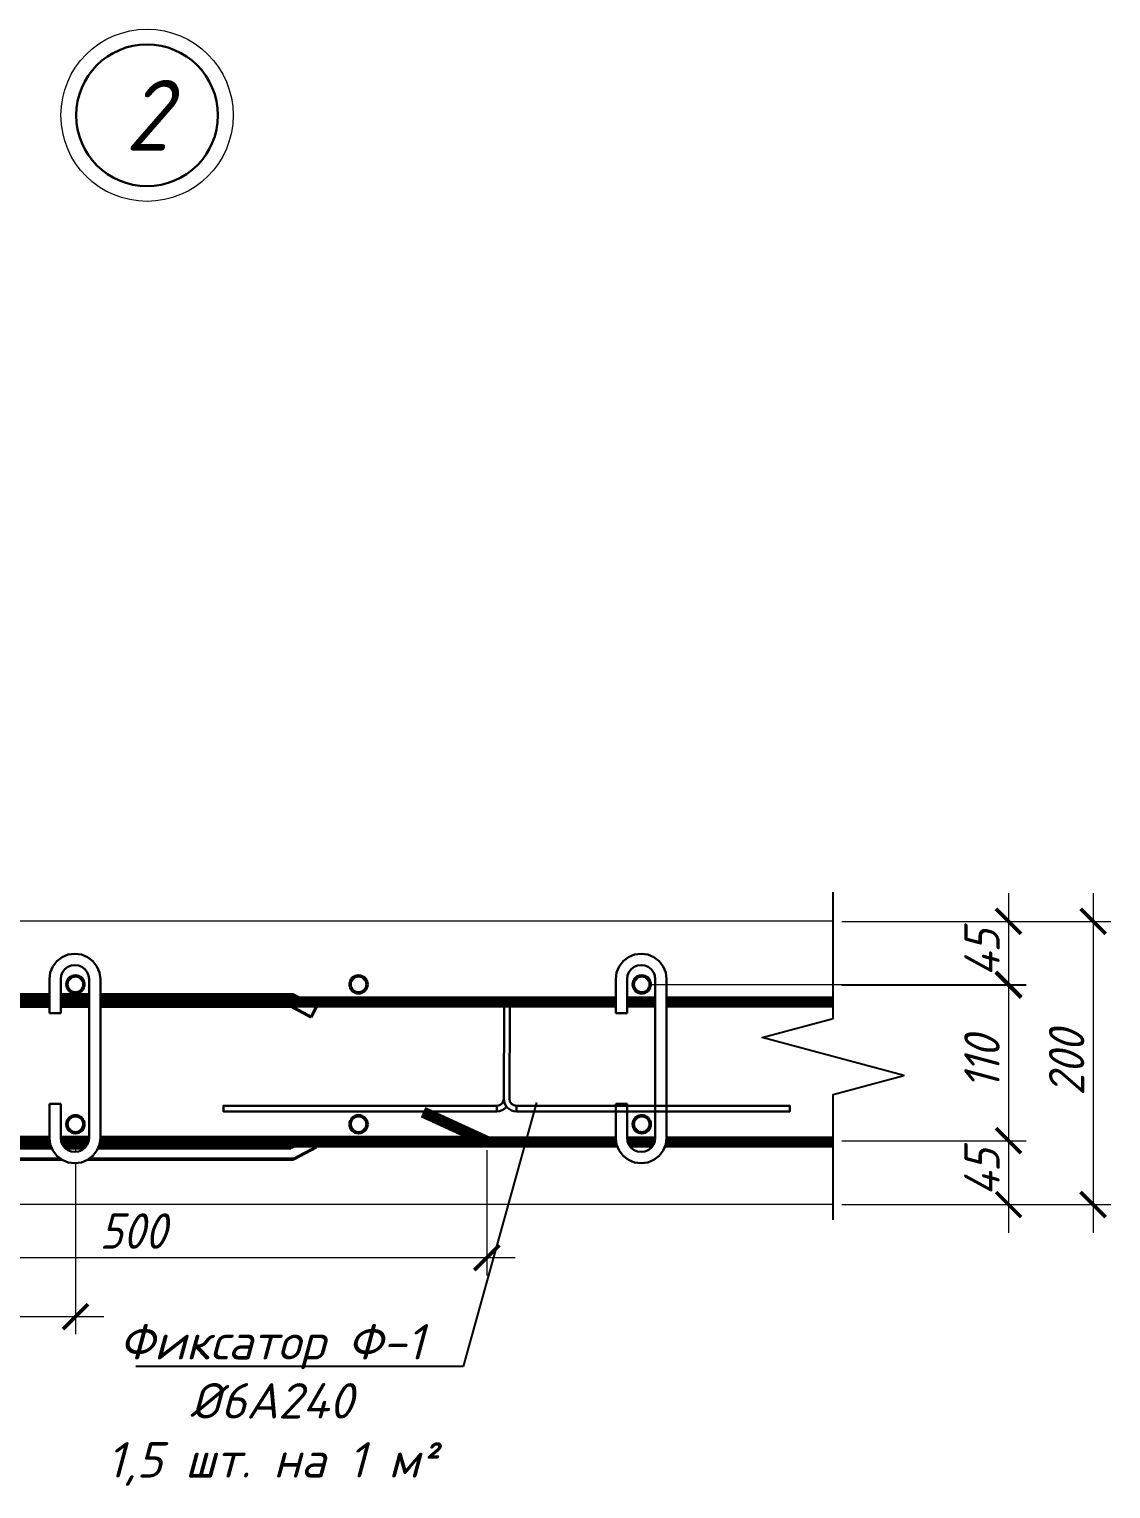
# Model space of a CAD drawing. Header units: millimetres. Extents: x 504091 to 2165846, y 135022 to 442887.
# Drawn here: x 1603101 to 1603865, y 240710 to 241740 of the extents above; entities that cross this region are included whole.
import ezdxf
from ezdxf import colors
from ezdxf.entities.mleader import LeaderData, LeaderLine
from ezdxf.math import Vec2, Vec3

# ---------------------------------------------------------------- set-up
doc = ezdxf.new("R2010")
doc.units = ezdxf.units.MM
doc.set_wipeout_variables(frame=1)
doc.layers.get('Defpoints').update_dxf_attribs({"color": 255})
for name, color, linetype in [('PS_Оси', 7, 'Continuous'), ('TEXT', 7, 'Continuous'), ('Текст', 7, 'Continuous')]:
    doc.layers.add(name, color=color, linetype=linetype)
for name, color, linetype, lineweight in [('Арматура 12', 26, 'Continuous', 50), ('Арматура 8', 174, 'Continuous', 30), ('Монолит тонкий', 204, 'Continuous', 9), ('размеры', 7, 'Continuous', 9)]:
    doc.layers.add(name, color=color, linetype=linetype, lineweight=lineweight)
doc.styles.add('GOST 2.304_new', font='isocpeur.ttf', dxfattribs={"width": 0.9, "oblique": 15})
doc.styles.add('М2', font='isocpeui.ttf', dxfattribs={"width": 0.6})
doc.dimstyles.new('SPDS 1_10', dxfattribs={"dimscale": 10, "dimtxt": 2.5, "dimasz": 1.77, "dimexe": 1.25, "dimexo": 0.625, "dimtad": 1, "dimdec": 0, "dimrnd": 0.001, "dimtxsty": 'GOST 2.304_new', "dimblk": 'ARCHTICK', "dimcen": 2.5, "dimdle": 2, "dimclrt": 256, "dimadec": 0, "dimazin": 2, "dimtfac": 0.75, "dimtdec": 0, "dimtmove": 1, "dimatfit": 3, "dimfxl": 0, "dimtolj": 1, "dimlwd": 9, "dimlwe": 9, "dimarcsym": 0})

# ---------------------------------------------------------------- blocks, each defined once
blk = doc.blocks.new('*U4432')
at = {"color": 5, "linetype": 'ByBlock', "lineweight": -2}
for points in [[(-58, 477.9), (-50, 475.9), (-42.4, 490.2), (-49.5, 493.9)], [(50, 475.9), (58, 477.9), (49.5, 493.9), (42.4, 490.2)]]:
    blk.add_wipeout(points, dxfattribs=at)
at = {"color": 0, "linetype": 'ByBlock', "lineweight": -2}
for p, q in [((-49.5, 493.9), (-42.4, 490.2)), ((49.5, 493.9), (42.4, 490.2))]:
    blk.add_line(p, q, dxfattribs=at)
at = {"color": 1, "linetype": 'ByBlock', "lineweight": -2}
blk.add_wipeout([(-58, 477.9), (-50, 475.9), (-50, 20), (-49.3, 14.8), (-47.3, 10), (-44.1, 5.9), (-40, 2.7), (-35.2, 0.7), (-30, 0), (30, 0), (35.2, 0.7), (40, 2.7), (44.1, 5.9), (47.3, 10), (49.3, 14.8), (50, 20), (50, 475.9), (58, 477.9), (58, 20), (57, 12.8), (54.2, 6), (49.8, 0.2), (44, -4.2), (37.2, -7), (30, -8), (-30, -8), (-37.2, -7), (-44, -4.2), (-49.8, 0.2), (-54.2, 6), (-57, 12.8), (-58, 20)], dxfattribs=at)
at = {"color": 0, "linetype": 'ByBlock', "lineweight": -2}
for p, q in [((-58, 477.9), (-49.5, 493.9)), ((-50, 475.9), (-42.4, 490.2)), ((50, 475.9), (42.4, 490.2)), ((58, 477.9), (49.5, 493.9)), ((-58, 20), (-58, 477.9)), ((-50, 20), (-50, 475.9)), ((50, 20), (50, 475.9)), ((58, 20), (58, 477.9)), ((-57, 12.8), (-58, 20)), ((-54.2, 6), (-57, 12.8)), ((-49.3, 14.8), (-50, 20)), ((-47.3, 10), (-49.3, 14.8)), ((47.3, 10), (49.3, 14.8)), ((49.3, 14.8), (50, 20)), ((54.2, 6), (57, 12.8)), ((57, 12.8), (58, 20)), ((-49.8, 0.2), (-54.2, 6)), ((-44, -4.2), (-49.8, 0.2)), ((-44.1, 5.9), (-47.3, 10)), ((-40, 2.7), (-44.1, 5.9)), ((-35.2, 0.7), (-40, 2.7)), ((-30, 0), (-35.2, 0.7)), ((-30, 0), (30, 0)), ((30, 0), (35.2, 0.7)), ((35.2, 0.7), (40, 2.7)), ((40, 2.7), (44.1, 5.9)), ((44, -4.2), (49.8, 0.2)), ((44.1, 5.9), (47.3, 10)), ((49.8, 0.2), (54.2, 6)), ((-37.2, -7), (-44, -4.2)), ((-30, -8), (-37.2, -7)), ((30, -8), (-30, -8)), ((30, -8), (37.2, -7)), ((37.2, -7), (44, -4.2))]:
    blk.add_line(p, q, dxfattribs=at)
blk = doc.blocks.new('_ArchTick')
at = {"color": 0, "linetype": 'ByBlock', "const_width": 0.15}
blk.add_lwpolyline([(-0.5, -0.5), (0.5, 0.5)], dxfattribs=at)
blk = doc.blocks.new('*D4578')
at = {"layer": 'Defpoints', "color": 0, "lineweight": 20, "ltscale": 50, "transparency": 16777216}
for p in [(1602923.7, 241039), (1603423.8, 240954.8), (1603423.8, 240872.8)]:
    blk.add_point(p, dxfattribs=at)
at = {"layer": 'размеры', "color": 0, "lineweight": 9, "ltscale": 50, "transparency": 16777216}
for p, q in [((1602923.7, 241032.7), (1602923.7, 240860.3)), ((1603423.8, 240948.6), (1603423.8, 240860.3)), ((1602903.7, 240872.8), (1603443.8, 240872.8))]:
    blk.add_line(p, q, dxfattribs=at)
at = {"layer": 'размеры', "color": 0, "lineweight": 9, "ltscale": 50, "transparency": 16777216, "xscale": 17.7, "yscale": 17.7, "zscale": 17.7, "rotation": 180}
blk.add_blockref('_ArchTick', (1602923.7, 240872.8), dxfattribs=at)
at = {"layer": 'размеры', "color": 0, "lineweight": 9, "ltscale": 50, "transparency": 16777216, "xscale": 17.7, "yscale": 17.7, "zscale": 17.7}
blk.add_blockref('_ArchTick', (1603423.8, 240872.8), dxfattribs=at)
at = {"layer": 'размеры', "ltscale": 50, "transparency": 16777216, "insert": (1603173.8, 240891.6), "char_height": 25, "attachment_point": 5, "style": 'GOST 2.304_new'}
blk.add_mtext('\\A1;500', dxfattribs=at)
blk = doc.blocks.new('*U4431')
blk.add_wipeout([(34, 10), (34, 18), (10, 18), (5.3, 17.4), (1, 15.6), (-2.7, 12.7), (-5.6, 9), (-7.4, 4.7), (-8, 0), (-7.4, -4.7), (-5.6, -9), (-2.7, -12.7), (1, -15.6), (5.3, -17.4), (10, -18), (121.9, -18), (126.6, -17.4), (130.9, -15.6), (134.7, -12.7), (137.5, -9), (139.3, -4.7), (139.9, 0), (139.3, 4.7), (137.5, 9), (134.7, 12.7), (130.9, 15.6), (126.6, 17.4), (121.9, 18), (97.9, 18), (97.9, 10), (121.9, 10), (124.5, 9.7), (126.9, 8.7), (129, 7.1), (130.6, 5), (131.6, 2.6), (131.9, 0), (131.6, -2.6), (130.6, -5), (129, -7.1), (126.9, -8.7), (124.5, -9.7), (121.9, -10), (10, -10), (7.4, -9.7), (5, -8.7), (2.9, -7.1), (1.3, -5), (0.3, -2.6), (0, 0), (0.3, 2.6), (1.3, 5), (2.9, 7.1), (5, 8.7), (7.4, 9.7), (10, 10)])
for p, q in [((-5.6, 9), (-2.7, 12.7)), ((-2.7, 12.7), (1, 15.6)), ((1, 15.6), (5.3, 17.4)), ((5.3, 17.4), (10, 18)), ((34, 18), (10, 18)), ((34, 10), (34, 18)), ((97.9, 18), (121.9, 18)), ((97.9, 10), (97.9, 18)), ((126.6, 17.4), (121.9, 18)), ((130.9, 15.6), (126.6, 17.4)), ((134.7, 12.7), (130.9, 15.6)), ((137.5, 9), (134.7, 12.7)), ((-8, 0), (-7.4, 4.7)), ((-7.4, 4.7), (-5.6, 9)), ((10, 10), (34, 10)), ((121.9, 10), (97.9, 10)), ((139.3, 4.7), (137.5, 9)), ((139.9, 0), (139.3, 4.7)), ((-7.4, -4.7), (-8, 0)), ((-5.6, -9), (-7.4, -4.7)), ((-2.7, -12.7), (-5.6, -9)), ((134.7, -12.7), (137.5, -9)), ((137.5, -9), (139.3, -4.7)), ((139.3, -4.7), (139.9, 0)), ((1, -15.6), (-2.7, -12.7)), ((5.3, -17.4), (1, -15.6)), ((10, -18), (5.3, -17.4)), ((10, -18), (121.9, -18)), ((121.9, -18), (126.6, -17.4)), ((126.6, -17.4), (130.9, -15.6)), ((130.9, -15.6), (134.7, -12.7))]:
    blk.add_line(p, q)
at = {"color": 0, "linetype": 'ByBlock', "lineweight": -2}
for p, q in [((0, 0), (0.3, 2.6)), ((0.3, 2.6), (1.3, 5)), ((1.3, 5), (2.9, 7.1)), ((2.9, 7.1), (5, 8.7)), ((5, 8.7), (7.4, 9.7)), ((7.4, 9.7), (10, 10)), ((124.5, 9.7), (121.9, 10)), ((126.9, 8.7), (124.5, 9.7)), ((129, 7.1), (126.9, 8.7)), ((130.6, 5), (129, 7.1)), ((131.6, 2.6), (130.6, 5)), ((131.9, 0), (131.6, 2.6)), ((0.3, -2.6), (0, 0)), ((1.3, -5), (0.3, -2.6)), ((2.9, -7.1), (1.3, -5)), ((5, -8.7), (2.9, -7.1)), ((7.4, -9.7), (5, -8.7)), ((10, -10), (7.4, -9.7)), ((10, -10), (121.9, -10)), ((121.9, -10), (124.5, -9.7)), ((124.5, -9.7), (126.9, -8.7)), ((126.9, -8.7), (129, -7.1)), ((129, -7.1), (130.6, -5)), ((130.6, -5), (131.6, -2.6)), ((131.6, -2.6), (131.9, 0))]:
    blk.add_line(p, q, dxfattribs=at)
blk = doc.blocks.new('*D4570')
at = {"layer": 'Defpoints', "color": 0, "lineweight": 20, "ltscale": 50, "transparency": 16777216}
for p in [(1602933.2, 240955.3), (1603133.2, 240955.3), (1603133.2, 240831.2)]:
    blk.add_point(p, dxfattribs=at)
at = {"layer": 'размеры', "color": 0, "lineweight": 9, "ltscale": 50, "transparency": 16777216}
for p, q in [((1602933.2, 240949.1), (1602933.2, 240818.7)), ((1603133.2, 240949.1), (1603133.2, 240818.7)), ((1602913.2, 240831.2), (1603153.2, 240831.2))]:
    blk.add_line(p, q, dxfattribs=at)
at = {"layer": 'размеры', "color": 0, "lineweight": 9, "ltscale": 50, "transparency": 16777216, "xscale": 17.7, "yscale": 17.7, "zscale": 17.7, "rotation": 180}
blk.add_blockref('_ArchTick', (1602933.2, 240831.2), dxfattribs=at)
at = {"layer": 'размеры', "color": 0, "lineweight": 9, "ltscale": 50, "transparency": 16777216, "xscale": 17.7, "yscale": 17.7, "zscale": 17.7}
blk.add_blockref('_ArchTick', (1603133.2, 240831.2), dxfattribs=at)
at = {"layer": 'размеры', "ltscale": 50, "transparency": 16777216, "insert": (1603033.2, 240850), "char_height": 25, "attachment_point": 5, "style": 'GOST 2.304_new'}
blk.add_mtext('\\A1;200', dxfattribs=at)
blk = doc.blocks.new('*D4571')
at = {"layer": 'Defpoints', "color": 0, "lineweight": 20, "ltscale": 50, "transparency": 16777216}
for p in [(1603668.3, 241110.3), (1603668.3, 240910.3), (1603852, 240910.3)]:
    blk.add_point(p, dxfattribs=at)
at = {"layer": 'размеры', "color": 0, "lineweight": 9, "ltscale": 50, "transparency": 16777216}
for p, q in [((1603852, 241130.3), (1603852, 240890.3)), ((1603674.6, 241110.3), (1603864.5, 241110.3)), ((1603674.6, 240910.3), (1603864.5, 240910.3))]:
    blk.add_line(p, q, dxfattribs=at)
at = {"layer": 'размеры', "color": 0, "lineweight": 9, "ltscale": 50, "transparency": 16777216, "xscale": 17.7, "yscale": 17.7, "zscale": 17.7}
for p, rotation in [((1603852, 241110.3), 90), ((1603852, 240910.3), 270)]:
    blk.add_blockref('_ArchTick', p, dxfattribs=dict(at, rotation=rotation))
at = {"layer": 'размеры', "ltscale": 50, "transparency": 16777216, "insert": (1603833.3, 241010.3), "char_height": 25, "attachment_point": 5, "rotation": 90, "style": 'GOST 2.304_new'}
blk.add_mtext('\\A1;200', dxfattribs=at)
blk = doc.blocks.new('*D4572')
at = {"layer": 'Defpoints', "color": 0, "lineweight": 20, "ltscale": 50, "transparency": 16777216}
for p in [(1603668.3, 241110.3), (1603533.2, 241065.8), (1603792.3, 241065.8)]:
    blk.add_point(p, dxfattribs=at)
at = {"layer": 'размеры', "color": 0, "lineweight": 9, "ltscale": 50, "transparency": 16777216}
for p, q in [((1603792.3, 241130.3), (1603792.3, 241045.8)), ((1603674.6, 241110.3), (1603804.8, 241110.3)), ((1603539.4, 241065.8), (1603804.8, 241065.8))]:
    blk.add_line(p, q, dxfattribs=at)
at = {"layer": 'размеры', "color": 0, "lineweight": 9, "ltscale": 50, "transparency": 16777216, "xscale": 17.7, "yscale": 17.7, "zscale": 17.7}
for p, rotation in [((1603792.3, 241110.3), 90), ((1603792.3, 241065.8), 270)]:
    blk.add_blockref('_ArchTick', p, dxfattribs=dict(at, rotation=rotation))
at = {"layer": 'размеры', "ltscale": 50, "transparency": 16777216, "insert": (1603773.5, 241087.9), "char_height": 25, "attachment_point": 5, "rotation": 90, "style": 'GOST 2.304_new'}
blk.add_mtext('\\A1;45', dxfattribs=at)
blk = doc.blocks.new('*D4573')
at = {"layer": 'Defpoints', "color": 0, "lineweight": 20, "ltscale": 50, "transparency": 16777216}
for p in [(1603668.3, 241065.3), (1603668.3, 240955.4), (1603792.3, 240955.4)]:
    blk.add_point(p, dxfattribs=at)
at = {"layer": 'размеры', "color": 0, "lineweight": 9, "ltscale": 50, "transparency": 16777216}
for p, q in [((1603792.3, 241085.3), (1603792.3, 240935.4)), ((1603674.6, 241065.3), (1603804.8, 241065.3)), ((1603674.6, 240955.4), (1603804.8, 240955.4))]:
    blk.add_line(p, q, dxfattribs=at)
at = {"layer": 'размеры', "color": 0, "lineweight": 9, "ltscale": 50, "transparency": 16777216, "xscale": 17.7, "yscale": 17.7, "zscale": 17.7}
for p, rotation in [((1603792.3, 241065.3), 90), ((1603792.3, 240955.4), 270)]:
    blk.add_blockref('_ArchTick', p, dxfattribs=dict(at, rotation=rotation))
at = {"layer": 'размеры', "ltscale": 50, "transparency": 16777216, "insert": (1603773.5, 241010.4), "char_height": 25, "attachment_point": 5, "rotation": 90, "style": 'GOST 2.304_new'}
blk.add_mtext('\\A1;110', dxfattribs=at)
blk = doc.blocks.new('*D4574')
at = {"layer": 'Defpoints', "color": 0, "lineweight": 20, "ltscale": 50, "transparency": 16777216}
for p in [(1603668.3, 240955.4), (1603668.3, 240910.3), (1603792.3, 240910.3)]:
    blk.add_point(p, dxfattribs=at)
at = {"layer": 'размеры', "color": 0, "lineweight": 9, "ltscale": 50, "transparency": 16777216}
for p, q in [((1603792.3, 240975.4), (1603792.3, 240890.3)), ((1603674.6, 240955.4), (1603804.8, 240955.4)), ((1603674.6, 240910.3), (1603804.8, 240910.3))]:
    blk.add_line(p, q, dxfattribs=at)
at = {"layer": 'размеры', "color": 0, "lineweight": 9, "ltscale": 50, "transparency": 16777216, "xscale": 17.7, "yscale": 17.7, "zscale": 17.7}
for p, rotation in [((1603792.3, 240955.4), 90), ((1603792.3, 240910.3), 270)]:
    blk.add_blockref('_ArchTick', p, dxfattribs=dict(at, rotation=rotation))
at = {"layer": 'размеры', "ltscale": 50, "transparency": 16777216, "insert": (1603773.5, 240932.9), "char_height": 25, "attachment_point": 5, "rotation": 90, "style": 'GOST 2.304_new'}
blk.add_mtext('\\A1;45', dxfattribs=at)
blk = doc.blocks.new('_None')

msp = doc.modelspace()

# ---------------------------------------------------------------- linework, layer by layer
at = {"layer": 'PS_Оси', "ltscale": 50}
msp.add_lwpolyline([(1603668.3181, 240899.4145), (1603668.3181, 240988.003), (1603718.3181, 241001.4005), (1603618.3181, 241028.1954), (1603668.3181, 241041.5928), (1603668.3181, 241130.9038)], dxfattribs=at)
at = {"layer": 'Арматура 12'}
for centre in [(1603333.18, 241065.8169), (1603533.18, 241065.8169), (1603333.18, 240967.0178), (1603533.18, 240967.0178)]:
    msp.add_circle(centre, 6, dxfattribs=at)
at = {"layer": 'Арматура 8', "color": 7, "ltscale": 10}
for p, q in [((1603435.7244, 240985.0426), (1603436.0657, 241049.7896)), ((1603439.7244, 240985.0426), (1603440.0657, 241049.7896))]:
    msp.add_line(p, q, dxfattribs=at)
msp.add_lwpolyline([(1603430.7244, 240980.0426), (1603430.7244, 240976.0426, 0.22654092), (1603437.7244, 240979.3858, -0.171572875), (1603435.7244, 240985.0426, -0.414213562), (1603430.7244, 240980.0426), (1603430.7244, 240976.0426, 0.22654092), (1603437.7244, 240979.3858, -0.171572875), (1603435.7244, 240985.0426, -0.414213562)], format="xyb", dxfattribs=at)
msp.add_arc((1603438.0657, 241049.5942), 2.0095, 5.5820629, 174.4179371, dxfattribs=at)
at = {"layer": 'Арматура 8', "color": 7}
for centre, radius, start, end in [((1603430.7244, 240985.0426), 5, 270, 0), ((1603430.7244, 240985.0426), 9, 270, 321.0575586), ((1603444.7244, 240985.0426), 9, 180, 270), ((1603444.7244, 240985.0426), 5, 180, 270)]:
    msp.add_arc(centre, radius, start, end, dxfattribs=at)
at = {"layer": 'Монолит тонкий', "ltscale": 100}
for p, q in [((1603668.3181, 241110.3395), (1602968.7304, 241110.3395)), ((1603668.3181, 240910.3395), (1602768.7304, 240910.3395))]:
    msp.add_line(p, q, dxfattribs=at)
at = {"layer": 'размеры', "ltscale": 50}
msp.add_circle((1603183.7623, 241679.5398), 60.8113, dxfattribs=at)
at = {"layer": 'размеры', "lineweight": 30, "ltscale": 50}
msp.add_circle((1603183.7623, 241679.5398), 50.0367, dxfattribs=at)

# ---------------------------------------------------------------- block references
at = {"layer": 'Арматура 12', "color": 0, "ltscale": 0.333333, "rotation": 270}
msp.add_blockref('*U4432', (1602809.4093, 241000.3084), dxfattribs=at)

# ---------------------------------------------------------------- texts
at = {"layer": 'TEXT', "insert": (1603183.7623, 241679.5398), "char_height": 50, "attachment_point": 5, "style": 'GOST 2.304_new'}
msp.add_mtext_dynamic_manual_height_columns('{\\C5;2}', width=50, gutter_width=100, heights=[0], dxfattribs=at)

# ---------------------------------------------------------------- dimensions: what is measured, and where the dimension line sits
at = {"layer": 'размеры', "ltscale": 50}
for base, p1, p2, picture, middle in [((1603852.0201, 240910.3395), (1603668.3181, 241110.3395), (1603668.3181, 240910.3395), '*D4571', (1603833.2701, 241010.3395)), ((1603792.2953, 240955.3751), (1603668.3181, 241065.3395), (1603668.3181, 240955.3751), '*D4573', (1603773.5453, 241010.3573))]:
    dim = msp.add_linear_dim(base=base, p1=p1, p2=p2, angle=90, dimstyle='SPDS 1_10', dxfattribs=at)
    dim.commit()
    dim.dimension.update_dxf_attribs({"geometry": picture, "text_midpoint": middle})
dim = msp.add_linear_dim(base=(1603792.2953, 240910.3395), p1=(1603668.3181, 240955.3751), p2=(1603668.3181, 240910.3395), angle=90, dimstyle='SPDS 1_10', dxfattribs=at)
dim.commit()
dim.dimension.update_dxf_attribs({"geometry": '*D4574', "text_midpoint": (1603792.2953, 240932.8573), "dimtype": 160})

# ---------------------------------------------------------------- next in the draw order: linework, layer by layer
at = {"layer": 'Арматура 12', "const_width": 8}
for points in [[(1603668.3181, 240954.3751), (1603668.3181, 240954.3751), (1602843.7773, 240954.3751, -0.414213562), (1602813.7773, 240984.3751), (1602813.7773, 241679.5632)], [(1602923.8313, 241679.5632), (1602923.8313, 240974.8413, 0.414213562), (1602943.8313, 240954.8413), (1603423.8313, 240954.8413), (1603378.7555, 240975.5509)]]:
    msp.add_lwpolyline(points, format="xyb", dxfattribs=at)
at = {"layer": 'Арматура 12', "lineweight": 53, "ltscale": 20, "const_width": 8}
msp.add_lwpolyline([(1602793.9233, 241053.3076), (1603667.7153, 241053.352)], dxfattribs=at)
at = {"layer": 'Арматура 12'}
for centre in [(1603133.18, 241065.8169), (1603133.18, 240967.0178)]:
    msp.add_circle(centre, 6, dxfattribs=at)
at = {"layer": 'Арматура 8', "color": 7, "ltscale": 10}
msp.add_lwpolyline([(1603237.7244, 240980.0426), (1603237.7244, 240976.0426), (1603430.7244, 240976.0426), (1603430.7244, 240980.0426), (1603237.7244, 240980.0426), (1603237.7244, 240976.0426), (1603430.7244, 240976.0426), (1603430.7244, 240980.0426)], dxfattribs=at)

# ---------------------------------------------------------------- next in the draw order: dimensions: what is measured, and where the dimension line sits
at = {"layer": 'размеры', "ltscale": 50}
dim = msp.add_linear_dim(base=(1603423.8313, 240872.8371), p1=(1602923.7304, 241038.9714), p2=(1603423.8313, 240954.8413), dimstyle='SPDS 1_10', dxfattribs=at)
dim.commit()
dim.dimension.update_dxf_attribs({"geometry": '*D4578', "text_midpoint": (1603173.7809, 240872.8371), "dimtype": 160})
dim = msp.add_linear_dim(base=(1603133.18, 240831.2333), p1=(1602933.18, 240955.3395), p2=(1603133.18, 240955.3395), dimstyle='SPDS 1_10', dxfattribs=at)
dim.commit()
dim.dimension.update_dxf_attribs({"geometry": '*D4570', "text_midpoint": (1603033.18, 240849.9833)})

# ---------------------------------------------------------------- next in the draw order: leaders
at = {"layer": 'Текст', "color": 7, "lineweight": 15, "ltscale": 200}
ml = msp.add_multileader_mtext('Standard', dxfattribs=at)
ml.set_content('{\\W1;Фиксатор Ф-1 %%C6А240\\P1,5 шт. на 1 м²}', color=7, style='М2')
ml.set_leader_properties(color=256, linetype='ByLayer', lineweight=-1)
ml.set_arrow_properties(name='NONE')
ml.build(insert=Vec2(0, 0))
ml.multileader.update_dxf_attribs({"text_left_attachment_type": 6, "text_right_attachment_type": 6, "arrow_head_size": 15})
ctx = ml.context
ctx.base_point, ctx.char_height, ctx.arrow_head_size, ctx.landing_gap_size, ctx.plane_origin = Vec3(1603144.4449, 240795.8767), 25, 15, 5, Vec3(1603487.1132, 241319.7384)
ctx.left_attachment, ctx.right_attachment, ctx.text_align_type = 6, 6, 1
notes = []
notes.append((ctx, [(1, (1, 1, 0), (1603406.9714, 240795.8767), (-1, 0), 8, [(1, [(1603458.9194, 240982.4127)], 0, [])])]))
ctx.mtext.insert, ctx.mtext.width, ctx.mtext.defined_height, ctx.mtext.alignment, ctx.mtext.flow_direction = Vec3(1603271.7081, 240825.8767), 283.910833, 44.0428, 2, 5
for ctx, leaders in notes:
    for number, flags, end, landing, length, lines in leaders:
        leader = LeaderData()
        leader.index, (leader.has_last_leader_line, leader.has_dogleg_vector, leader.attachment_direction) = number, flags
        leader.last_leader_point, leader.dogleg_vector, leader.dogleg_length = Vec3(end), Vec3(landing), length
        for number, points, colour, breaks in lines:
            line = LeaderLine()
            line.index, line.vertices, line.color, line.breaks = number, Vec3.list(points), colors.encode_raw_color(colour), breaks
            leader.lines.append(line)
        ctx.leaders.append(leader)

# ---------------------------------------------------------------- next in the draw order: block references
at = {"layer": 'Арматура 8', "color": 0, "rotation": 90}
for p in [(1603132.7912, 240947.4796), (1603532.7912, 240947.4796)]:
    msp.add_blockref('*U4431', p, dxfattribs=at)

# ---------------------------------------------------------------- next in the draw order: linework, layer by layer
at = {"layer": 'Арматура 8', "color": 7, "ltscale": 10}
msp.add_lwpolyline([(1603637.7244, 240976.0426), (1603637.7244, 240980.0426), (1603444.7244, 240980.0426), (1603444.7244, 240976.0426), (1603637.7244, 240976.0426), (1603637.7244, 240980.0426), (1603444.7244, 240980.0426), (1603444.7244, 240976.0426)], dxfattribs=at)

# ---------------------------------------------------------------- next in the draw order: dimensions: what is measured, and where the dimension line sits
at = {"layer": 'размеры', "ltscale": 50}
dim = msp.add_linear_dim(base=(1603792.2953, 241065.8169), p1=(1603668.3181, 241110.3395), p2=(1603533.18, 241065.8169), angle=90, dimstyle='SPDS 1_10', dxfattribs=at)
dim.commit()
dim.dimension.update_dxf_attribs({"geometry": '*D4572', "text_midpoint": (1603792.2953, 241087.8617), "dimtype": 160})

doc.saveas('drawing.dxf')
